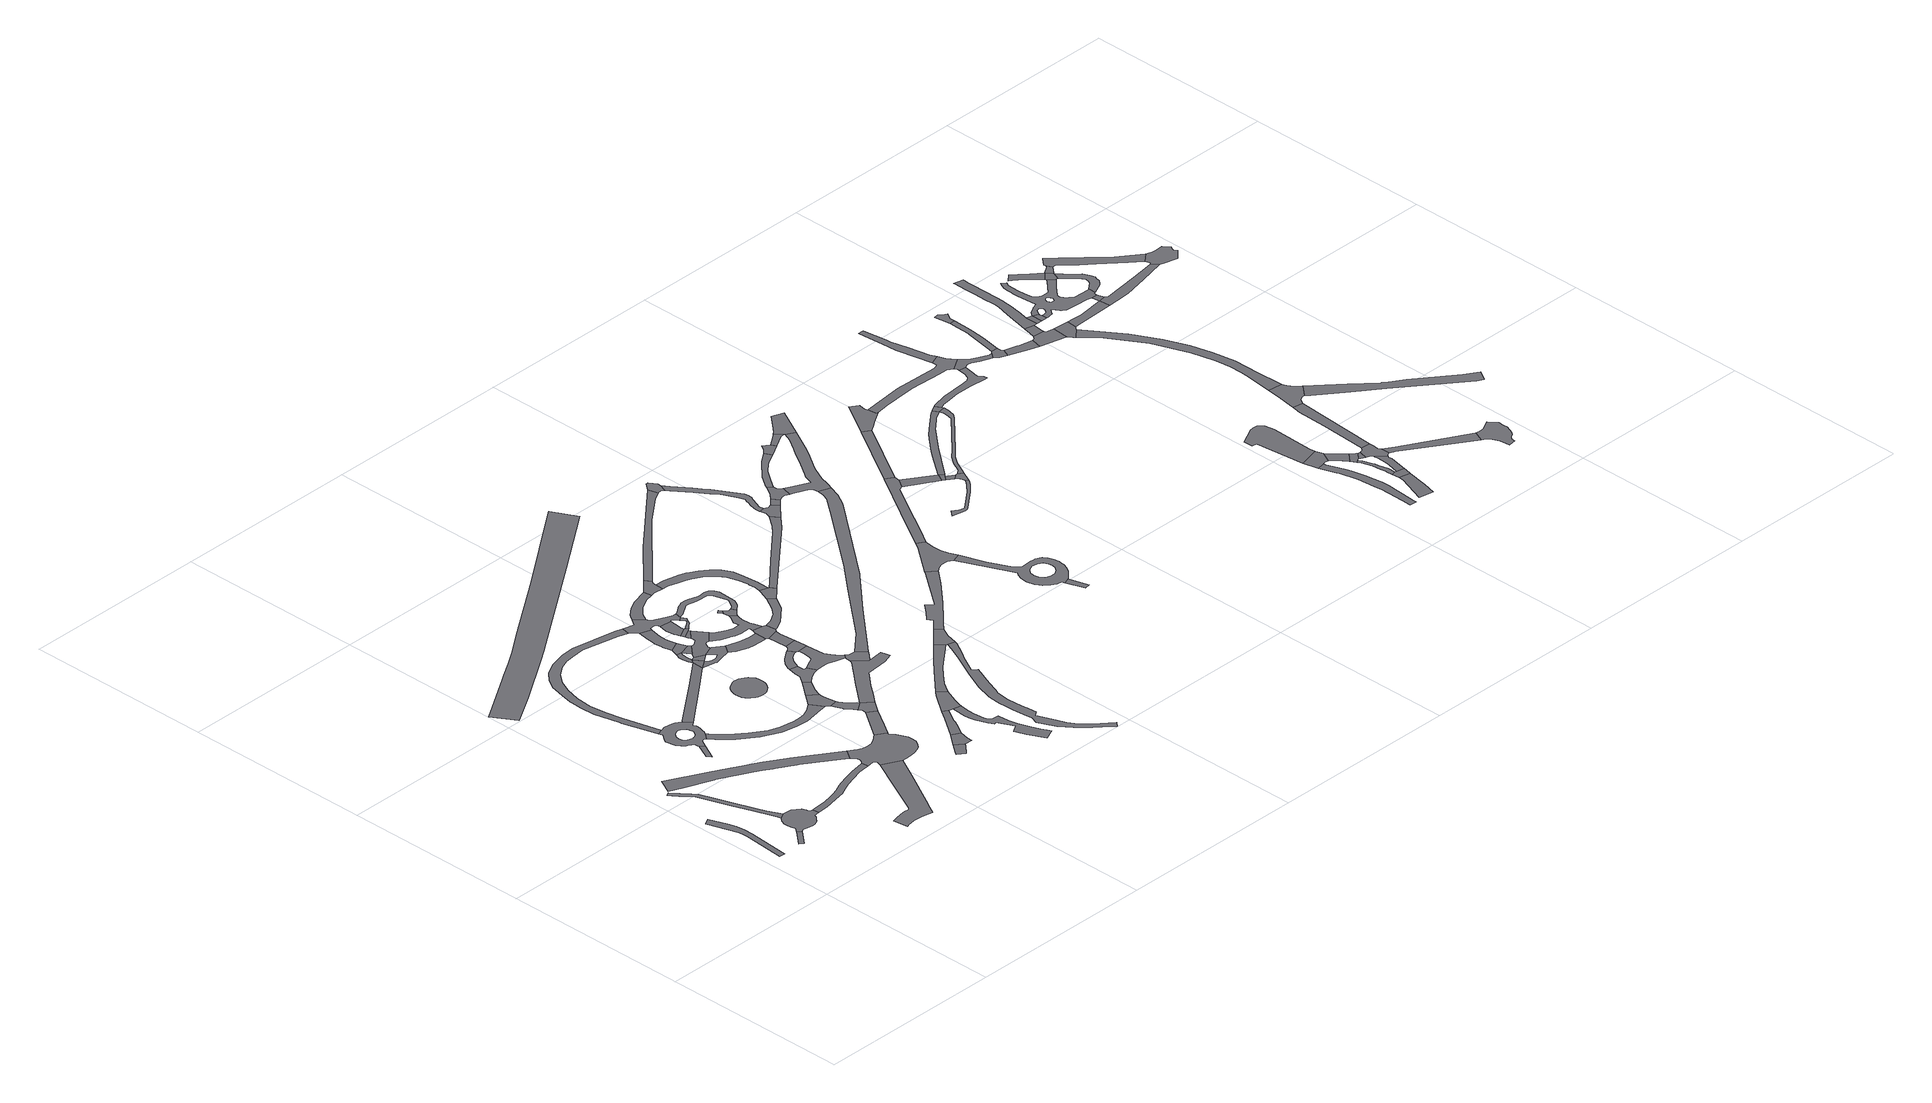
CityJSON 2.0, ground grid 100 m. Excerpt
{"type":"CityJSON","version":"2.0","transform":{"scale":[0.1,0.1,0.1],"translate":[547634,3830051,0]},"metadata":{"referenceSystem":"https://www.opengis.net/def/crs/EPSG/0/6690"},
"CityObjects":{
"road1":{"type":"Road","attributes":{"RoadStructureAttribute.sectionType":"1"},"geometry":[{"type":"MultiSurface","lod":"1","boundaries":[[[0,1,2,3,4,5,6,7,8,9,10,11,12]]]}]},
"road2":{"type":"Road","attributes":{"RoadStructureAttribute.sectionType":"1"},"geometry":[{"type":"MultiSurface","lod":"1","boundaries":[[[13,14,15,16]]]}]},
"road3":{"type":"Road","attributes":{"RoadStructureAttribute.sectionType":"1"},"geometry":[{"type":"MultiSurface","lod":"1","boundaries":[[[17,18,19,20,21,22,23,24,25,26,27,28,29,30,31,32]]]}]},
"road4":{"type":"Road","geometry":[{"type":"MultiSurface","lod":"1","boundaries":[[[33,34,35,36,37,38,39,32,31,40,41,42,43,44,13,16,45,46,47,48,49,50,51,52,53,54]]]}]},
"road5":{"type":"Road","attributes":{"RoadStructureAttribute.sectionType":"1"},"geometry":[{"type":"MultiSurface","lod":"1","boundaries":[[[55,56,57,58,59,60,61,62,63,64,65,66,67,68,69,70,71,72,73,74,75,76]]]}]},
"road6":{"type":"Road","geometry":[{"type":"MultiSurface","lod":"1","boundaries":[[[77,78,79,80]]]}]},
"road7":{"type":"Road","attributes":{"RoadStructureAttribute.sectionType":"1"},"geometry":[{"type":"MultiSurface","lod":"1","boundaries":[[[81,82,83,84,85,86,87,88,89,90,91,92,54,53,93,94,95,96,97,98,99,100,101]]]}]},
"road8":{"type":"Road","attributes":{"RoadStructureAttribute.sectionType":"1"},"geometry":[{"type":"MultiSurface","lod":"1","boundaries":[[[102,103,104,105,106,107,108,109,110,111,112,113,114,115,116,117,118,77,80,119,120,121,122,123,124,125,126,127,128,129,130],[131,132,133,134,135,136,137,138,139,140,141,142,143,144,145,146,147,148,149,150,151,152,153,154,155,156,157,158,159,160,161,162,163,164,165,166,167]]]}]},
"road9":{"type":"Road","attributes":{"RoadStructureAttribute.sectionType":"1"},"geometry":[{"type":"MultiSurface","lod":"1","boundaries":[[[168,169,170,171,172,173,174,175,176,177,178,179,180,181,182,183,184,185]]]}]},
"road10":{"type":"Road","attributes":{"RoadStructureAttribute.sectionType":"1"},"geometry":[{"type":"MultiSurface","lod":"1","boundaries":[[[186,187,188,189,190,191,192,193,194,195,196,197,122,121,198,199,200,201,202,203,204,205,206,207,208,209,210]]]}]},
"road11":{"type":"Road","attributes":{"RoadStructureAttribute.sectionType":"1"},"geometry":[{"type":"MultiSurface","lod":"1","boundaries":[[[211,212,213,214,215,216,217,218,219,220,221,222,223,224,225,226,227,107,106,228,229,230,231,232,233,234,235,236,237,238,239,240,241,242,243]]]}]},
"road12":{"type":"Road","geometry":[{"type":"MultiSurface","lod":"1","boundaries":[[[244,245,246,247,248,249,76,75,250,251,252,253,81,101,254,255,256,168,185,257,258,259,260,261,262,263,264,265,266,267,268,269,270]]]}]},
"road13":{"type":"Road","attributes":{"RoadStructureAttribute.sectionType":"1"},"geometry":[{"type":"MultiSurface","lod":"1","boundaries":[[[271,272,273,130,129,274,275]]]}]},
"road14":{"type":"Road","geometry":[{"type":"MultiSurface","lod":"1","boundaries":[[[276,277,278,279,280,281]]]}]},
"road15":{"type":"Road","geometry":[{"type":"MultiSurface","lod":"1","boundaries":[[[282,283,284,285,286,287,288,289,290,291,292,293,294,295,296,297,298,299,300,301,302,303,304,305,306,307,308,309,310,311,312,313,314,315,316,317,318]]]}]},
"road16":{"type":"Road","attributes":{"RoadStructureAttribute.sectionType":"1"},"geometry":[{"type":"MultiSurface","lod":"1","boundaries":[[[319,270,269,320,321]]]}]},
"road17":{"type":"Road","geometry":[{"type":"MultiSurface","lod":"1","boundaries":[[[322,210,209,323,324,325,326,327,328,329]]]}]},
"road18":{"type":"Road","geometry":[{"type":"MultiSurface","lod":"1","boundaries":[[[330,331,276,281,332,333,334]]]}]},
"road19":{"type":"Road","attributes":{"RoadStructureAttribute.sectionType":"1"},"geometry":[{"type":"MultiSurface","lod":"1","boundaries":[[[335,336,337,325,324,338,339,340,341,342,343]]]}]},
"road20":{"type":"Road","attributes":{"RoadStructureAttribute.sectionType":"1"},"geometry":[{"type":"MultiSurface","lod":"1","boundaries":[[[344,345,346,347,348,349,350,351,352,353,354,355,356,357,358,359,360]]]}]},
"road21":{"type":"Road","geometry":[{"type":"MultiSurface","lod":"1","boundaries":[[[361,271,275,362]]]}]},
"road22":{"type":"Road","geometry":[{"type":"MultiSurface","lod":"1","boundaries":[[[363,364,365,366,367,368,369,370,371,271,361]]]}]},
"road23":{"type":"Road","geometry":[{"type":"MultiSurface","lod":"1","boundaries":[[[343,342,372,373,319,321,374,375]]]}]},
"road24":{"type":"Road","attributes":{"RoadStructureAttribute.sectionType":"1"},"geometry":[{"type":"MultiSurface","lod":"1","boundaries":[[[376,377,322,329,378,379,380]]]}]},
"road25":{"type":"Road","attributes":{"RoadStructureAttribute.sectionType":"1"},"geometry":[{"type":"MultiSurface","lod":"1","boundaries":[[[381,382,361,362,383,384]]]}]},
"road26":{"type":"Road","geometry":[{"type":"MultiSurface","lod":"1","boundaries":[[[385,386,387,367,366,388]]]}]},
"road27":{"type":"Road","geometry":[{"type":"MultiSurface","lod":"1","boundaries":[[[388,366,389,390,391]]]}]},
"road28":{"type":"Road","attributes":{"RoadStructureAttribute.sectionType":"1"},"geometry":[{"type":"MultiSurface","lod":"1","boundaries":[[[392,393,330,334,394,395,396,397]]]}]},
"road29":{"type":"Road","attributes":{"RoadStructureAttribute.sectionType":"1"},"geometry":[{"type":"MultiSurface","lod":"1","boundaries":[[[398,399,384,400,401,402,403,404,405,406,407,362,275,408,409,410,411,412,413]]]}]},
"road30":{"type":"Road","attributes":{"RoadStructureAttribute.sectionType":"1"},"geometry":[{"type":"MultiSurface","lod":"1","boundaries":[[[414,415,416,417,418,419,387,386,420,421,422,423,424]]]}]},
"road31":{"type":"Road","geometry":[{"type":"MultiSurface","lod":"1","boundaries":[[[425,426,427,428,376,380,429,430,431,432,433,434,435]]]}]},
"road32":{"type":"Road","geometry":[{"type":"MultiSurface","lod":"1","boundaries":[[[436,437,438,439,440,441,391,390,442,443,381,384,399,444,445,446,447,448]]]}]},
"road33":{"type":"Road","attributes":{"RoadStructureAttribute.sectionType":"1"},"geometry":[{"type":"MultiSurface","lod":"1","boundaries":[[[449,450,451,437,436]]]}]},
"road34":{"type":"Road","geometry":[{"type":"MultiSurface","lod":"1","boundaries":[[[452,453,450,449,454,455]]]}]},
"road35":{"type":"Road","attributes":{"RoadStructureAttribute.sectionType":"1"},"geometry":[{"type":"MultiSurface","lod":"1","boundaries":[[[456,457,458,459,460,461,462,463,464,465,466,467,468,469,470,471,472,473,474,475,476,477,478,479,480,481]]]}]},
"road36":{"type":"Road","geometry":[{"type":"MultiSurface","lod":"1","boundaries":[[[482,483,243,242,484,414,424,485,486,487,488,489,490,491,492,493,494,495,496,497,498,499,500,501]]]}]},
"road37":{"type":"Road","attributes":{"RoadStructureAttribute.sectionType":"1"},"geometry":[{"type":"MultiSurface","lod":"1","boundaries":[[[488,502,503,504,505,506,507,453,452,508,509,510,489]]]}]},
"road38":{"type":"Road","attributes":{"RoadStructureAttribute.sectionType":"1"},"geometry":[{"type":"MultiSurface","lod":"1","boundaries":[[[511,512,513,514,515,516,517,518,425,435,519,520,521,522,523,524]]]}]},
"road39":{"type":"Road","geometry":[{"type":"MultiSurface","lod":"1","boundaries":[[[525,526,527,392,397,456,481,528,529,530,531]]]}]},
"road40":{"type":"Road","attributes":{"RoadStructureAttribute.sectionType":"1"},"geometry":[{"type":"MultiSurface","lod":"1","boundaries":[[[532,533,534,413,412,535,536,537,538,539,540,541,542]]]}]},
"road41":{"type":"Road","attributes":{"RoadStructureAttribute.sectionType":"1"},"geometry":[{"type":"MultiSurface","lod":"1","boundaries":[[[543,544,545,546,547,343,375,548,549,550,551,552,553,554,555,556,557,558]]]}]},
"road42":{"type":"Road","geometry":[{"type":"MultiSurface","lod":"1","boundaries":[[[559,560,561,562,494,493,563,564,565,566,455,454]]]}]},
"road43":{"type":"Road","geometry":[{"type":"MultiSurface","lod":"1","boundaries":[[[567,568,569,570,571,572,573,574,575,576,577,578,432,431,579,580,581,582,583]]]}]},
"road44":{"type":"Road","attributes":{"RoadStructureAttribute.sectionType":"1"},"geometry":[{"type":"MultiSurface","lod":"1","boundaries":[[[584,585,586,587,588,482,501,589,590,591,592,593]]]}]},
"road45":{"type":"Road","geometry":[{"type":"MultiSurface","lod":"1","boundaries":[[[594,595,596,597,598,599,600,601,602,448,447,603,604,605,606,607,608,609,610,611,612,613,614,615,616,617,618,619]]]}]},
"road46":{"type":"Road","geometry":[{"type":"MultiSurface","lod":"1","boundaries":[[[620,621,622,623,624,511,524,571,570]]]}]},
"road47":{"type":"Road","attributes":{"RoadStructureAttribute.sectionType":"1"},"geometry":[{"type":"MultiSurface","lod":"1","boundaries":[[[625,626,627,622,621]]]}]},
"road48":{"type":"Road","geometry":[{"type":"MultiSurface","lod":"1","boundaries":[[[613,542,541,627,626,628,629,614]]]}]},
"road49":{"type":"Road","geometry":[{"type":"MultiSurface","lod":"1","boundaries":[[[630,583,582,543,558,631,632,633]]]}]},
"road50":{"type":"Road","attributes":{"RoadStructureAttribute.sectionType":"1"},"geometry":[{"type":"MultiSurface","lod":"1","boundaries":[[[634,635,636,637,638,639,640,641,642,643,644,645,646,647,648,649,650,651,495,494,652,653,654,655,656,657,658,659,660,661,662,663,664,665,666,667,668]]]}]},
"road51":{"type":"Road","geometry":[{"type":"MultiSurface","lod":"1","boundaries":[[[669,670,671,672,673]]]}]},
"road52":{"type":"Road","attributes":{"RoadStructureAttribute.sectionType":"1"},"geometry":[{"type":"MultiSurface","lod":"1","boundaries":[[[674,675,676,677,678,679,680,681,682,683,684,685,686,687,688,689,690,691,692,693,694,695,696,697,698,699,700,701,702,703,704,705,706,707,708,709,710,711,712,713]]]}]},
"road53":{"type":"Road","geometry":[{"type":"MultiSurface","lod":"1","boundaries":[[[714,715,673,672,594,619,716,668,667]]]}]},
"road54":{"type":"Road","geometry":[{"type":"MultiSurface","lod":"1","boundaries":[[[717,584,593,718,719,720,721,722]]]}]},
"road55":{"type":"Road","attributes":{"RoadStructureAttribute.sectionType":"1"},"geometry":[{"type":"MultiSurface","lod":"1","boundaries":[[[723,724,725,726,525,531,727,728,729,730,731,732]]]}]},
"road56":{"type":"Road","attributes":{"RoadStructureAttribute.sectionType":"1"},"geometry":[{"type":"MultiSurface","lod":"1","boundaries":[[[733,734,735,736,737,629,628,738,739,740,741,742]]]}]},
"road57":{"type":"Road","attributes":{"RoadStructureAttribute.sectionType":"1"},"geometry":[{"type":"MultiSurface","lod":"1","boundaries":[[[743,744,745,746,747,748,749,750,751,752,753,754,720,719,755,756,757,758,759,760,761,762,763,764,765,766,767,768]]]}]},
"road58":{"type":"Road","geometry":[{"type":"MultiSurface","lod":"1","boundaries":[[[767,769,770,733,742,771,772,773,768]]]}]},
"road59":{"type":"Road","geometry":[{"type":"MultiSurface","lod":"1","boundaries":[[[774,723,732,674,713,775,776]]]}]},
"road60":{"type":"Road","attributes":{"RoadStructureAttribute.sectionType":"1"},"geometry":[{"type":"MultiSurface","lod":"1","boundaries":[[[777,778,717,722,779,780,781]]]}]},
"road61":{"type":"Road","attributes":{"RoadStructureAttribute.sectionType":"1"},"geometry":[{"type":"MultiSurface","lod":"1","boundaries":[[[782,783,784,785,786,787,788,774,776,789,790,791,792,793,794]]]}]},
"road62":{"type":"Road","attributes":{"RoadStructureAttribute.sectionType":"1"},"geometry":[{"type":"MultiSurface","lod":"1","boundaries":[[[795,796,797,798,799,773,772,800,801,802,803]]]}]},
"road63":{"type":"Road","attributes":{"RoadStructureAttribute.sectionType":"1"},"geometry":[{"type":"MultiSurface","lod":"1","boundaries":[[[804,805,806,807,808,809,810,811,812,633,632,813,814,815,816,817,818,819]]]}]},
"road64":{"type":"Road","geometry":[{"type":"MultiSurface","lod":"1","boundaries":[[[820,821,777,781,822,823,824,825]]]}]},
"road65":{"type":"Road","geometry":[{"type":"MultiSurface","lod":"1","boundaries":[[[826,827,782,794,828,829,830,831,832,833,834,835,836]]]}]},
"road66":{"type":"Road","attributes":{"RoadStructureAttribute.sectionType":"1"},"geometry":[{"type":"MultiSurface","lod":"1","boundaries":[[[837,838,839,840,841,842,843,844,845,846,824,823,847,848,849,850,851,852,853,854,855,856,857,858]]]}]},
"road67":{"type":"Road","geometry":[{"type":"MultiSurface","lod":"1","boundaries":[[[859,858,857,860,861,795,803,862,863]]]}]},
"road68":{"type":"Road","attributes":{"RoadStructureAttribute.sectionType":"1"},"geometry":[{"type":"MultiSurface","lod":"1","boundaries":[[[864,863,862,865]]]}]},
"road69":{"type":"Road","geometry":[{"type":"MultiSurface","lod":"1","boundaries":[[[866,867,868,869]]]}]},
"road70":{"type":"Road","attributes":{"RoadStructureAttribute.sectionType":"1"},"geometry":[{"type":"MultiSurface","lod":"1","boundaries":[[[870,871,832,831,872,873,874,875,876,877,878,879,880,881,882,869,868,883,884,885,886,887,888,889,890,891,892,893,894,895,896,897,898],[899,900,901,902,903,904,905,906,907,908,909,910,911,912,913,914,915,916,917]]]}]},
"road71":{"type":"Road","geometry":[{"type":"MultiSurface","lod":"1","boundaries":[[[918,919,864,865,920,921,922,923,924,925]]]}]},
"road72":{"type":"Road","attributes":{"RoadStructureAttribute.sectionType":"1"},"geometry":[{"type":"MultiSurface","lod":"1","boundaries":[[[926,927,826,836,928,929,930,931,932,933]]]}]},
"road73":{"type":"Road","attributes":{"RoadStructureAttribute.sectionType":"1"},"geometry":[{"type":"MultiSurface","lod":"1","boundaries":[[[934,935,936,937,938,939,918,925,940,941,942,943,944]]]}]},
"road74":{"type":"Road","attributes":{"RoadStructureAttribute.sectionType":"1"},"geometry":[{"type":"MultiSurface","lod":"1","boundaries":[[[945,946,947,948,949,950,951,952,953,923,922,954,955,956,804,819,957,958,959,960,961,962,963,964]]]}]},
"road75":{"type":"Road","geometry":[{"type":"MultiSurface","lod":"1","boundaries":[[[965,966,934,944,967,968,969]]]}]},
"road76":{"type":"Road","attributes":{"RoadStructureAttribute.sectionType":"1"},"geometry":[{"type":"MultiSurface","lod":"1","boundaries":[[[970,971,972,973,974,975,976,977,978,979,980,981,982,983,984,985]]]}]},
"road77":{"type":"Road","geometry":[{"type":"MultiSurface","lod":"1","boundaries":[[[932,931,986,987]]]}]},
"road78":{"type":"Road","attributes":{"RoadStructureAttribute.sectionType":"1"},"geometry":[{"type":"MultiSurface","lod":"1","boundaries":[[[988,989,969,968,990,991,945]]]}]},
"road79":{"type":"Road","geometry":[{"type":"MultiSurface","lod":"1","boundaries":[[[987,986,992,993,994]]]}]},
"road80":{"type":"Road","attributes":{"RoadStructureAttribute.sectionType":"1"},"geometry":[{"type":"MultiSurface","lod":"1","boundaries":[[[993,992,995,996]]]}]},
"road81":{"type":"Road","attributes":{"RoadStructureAttribute.sectionType":"1"},"geometry":[{"type":"MultiSurface","lod":"1","boundaries":[[[997,998,999,926,933,1000,1001]]]}]},
"road82":{"type":"Road","geometry":[{"type":"MultiSurface","lod":"1","boundaries":[[[1002,996,995,1003,1004,1005,970,985,1006,1007]]]}]},
"road83":{"type":"Road","geometry":[{"type":"MultiSurface","lod":"1","boundaries":[[[1008,1009,1010,988,945,964,1011]]]}]},
"road84":{"type":"Road","attributes":{"RoadStructureAttribute.sectionType":"1"},"geometry":[{"type":"MultiSurface","lod":"1","boundaries":[[[1012,1013,1014,1015,1016,1017,1018,987,994,1019,1020,1021,1022,1023,1024,1025]]]}]},
"road85":{"type":"Road","geometry":[{"type":"MultiSurface","lod":"1","boundaries":[[[1026,1027,997,1001,1028,1029,1030,1031,1032,1033,1034,1035]]]}]},
"road86":{"type":"Road","attributes":{"RoadStructureAttribute.sectionType":"1"},"geometry":[{"type":"MultiSurface","lod":"1","boundaries":[[[1036,1037,1038,1039,1040,1041,1042,1043,1044,1045,1025,1046,1047,1048,1049,1050,1051,1052,1053,1002,1007]]]}]},
"road87":{"type":"Road","geometry":[{"type":"MultiSurface","lod":"1","boundaries":[[[1054,1012,1025,1045,1055]]]}]},
"road88":{"type":"Road","attributes":{"RoadStructureAttribute.sectionType":"1"},"geometry":[{"type":"MultiSurface","lod":"1","boundaries":[[[1056,1057,1058,1059,1060,1061,1062,1063,1064,1065,1032,1031,1030,1066,1067,1068,1069,1070,1071,1072]]]}]},
"road89":{"type":"Road","attributes":{"RoadStructureAttribute.sectionType":"1"},"geometry":[{"type":"MultiSurface","lod":"1","boundaries":[[[1073,1074,1075,1076,1077,1078,1079,1080,1054,1055,1081,1082,1083,1084,1085,1086,1087,1088,1089,1090,1091]]]}]},
"road90":{"type":"Road","attributes":{"RoadStructureAttribute.sectionType":"1"},"geometry":[{"type":"MultiSurface","lod":"1","boundaries":[[[1092,1093,1094,1095,1096,1097,1098,1099,1100,1101,1102,1103,1104,1105,1106,1107,1108,1109,1110,1111,1112,1113]]]}]},
"road91":{"type":"Road","attributes":{"RoadStructureAttribute.sectionType":"1"},"geometry":[{"type":"MultiSurface","lod":"1","boundaries":[[[1114,1115,1116,1117,1118,1119,1120,1121,1122,1123,1059,1058]]]}]},
"road92":{"type":"Road","geometry":[{"type":"MultiSurface","lod":"1","boundaries":[[[1124,1125,1104,1103,1126,1127,1128,1129]]]}]},
"road93":{"type":"Road","attributes":{"RoadStructureAttribute.sectionType":"1"},"geometry":[{"type":"MultiSurface","lod":"1","boundaries":[[[1130,1131,1132,1133,1134,1135]]]}]},
"road94":{"type":"Road","geometry":[{"type":"MultiSurface","lod":"1","boundaries":[[[1136,1137,1138,1072,1071,1139,1073,1091,1140,1141,1142,1143,1144]]]}]},
"road95":{"type":"Road","attributes":{"RoadStructureAttribute.sectionType":"1"},"geometry":[{"type":"MultiSurface","lod":"1","boundaries":[[[1145,1146,1147,1148,1149,1150,1151,1152,1153,1125,1124]]]}]},
"road96":{"type":"Road","attributes":{"RoadStructureAttribute.sectionType":"1"},"geometry":[{"type":"MultiSurface","lod":"1","boundaries":[[[1154,1129,1128,1155,1156,1157]]]}]},
"road97":{"type":"Road","attributes":{"RoadStructureAttribute.sectionType":"1"},"geometry":[{"type":"MultiSurface","lod":"1","boundaries":[[[1158,1159,1160,1161,1162,1163,1164,1165,1166,1167,1168,1169,1170,1171,1172]]]}]},
"road98":{"type":"Road","geometry":[{"type":"MultiSurface","lod":"1","boundaries":[[[1172,1171,1130,1135,1173,1174,1175]]]}]},
"road99":{"type":"Road","geometry":[{"type":"MultiSurface","lod":"1","boundaries":[[[1176,1157,1156,1164,1163,1177,1178,1179]]]}]},
"road100":{"type":"Road","attributes":{"RoadStructureAttribute.sectionType":"1"},"geometry":[{"type":"MultiSurface","lod":"1","boundaries":[[[1179,1178,1180,1181]]]}]},
"road101":{"type":"Road","geometry":[{"type":"MultiSurface","lod":"1","boundaries":[[[1182,1144,1143,1183,1184,1185,1186,1187,1188]]]}]},
"road102":{"type":"Road","attributes":{"RoadStructureAttribute.sectionType":"1"},"geometry":[{"type":"MultiSurface","lod":"1","boundaries":[[[1189,1190,1191,1192,1193,1194,1175,1174,1195,1196,1197]]]}]},
"road103":{"type":"Road","geometry":[{"type":"MultiSurface","lod":"1","boundaries":[[[1198,1199,1181,1180,1200,1189,1197,1201,1202,1203,1204,1205,1206]]]}]},
"road104":{"type":"Road","attributes":{"RoadStructureAttribute.sectionType":"1"},"geometry":[{"type":"MultiSurface","lod":"1","boundaries":[[[1207,1208,1209,1210,1211,1182,1188,1212,1213,1214,1215,1216]]]}]},
"road105":{"type":"Road","attributes":{"RoadStructureAttribute.sectionType":"1"},"geometry":[{"type":"MultiSurface","lod":"1","boundaries":[[[1217,1218,1186,1185,1219,1220,1221]]]}]},
"road106":{"type":"Road","geometry":[{"type":"MultiSurface","lod":"1","boundaries":[[[1222,1223,1207,1216,1224,1225,1226]]]}]},
"road107":{"type":"Road","attributes":{"RoadStructureAttribute.sectionType":"1"},"geometry":[{"type":"MultiSurface","lod":"1","boundaries":[[[1227,1228,1229,1198,1206,1230]]]}]},
"road108":{"type":"Road","geometry":[{"type":"MultiSurface","lod":"1","boundaries":[[[1231,1232,1221,1220,1233,1234,1235,1236]]]}]},
"road109":{"type":"Road","attributes":{"RoadStructureAttribute.sectionType":"1"},"geometry":[{"type":"MultiSurface","lod":"1","boundaries":[[[1237,1238,1203,1202,1239,1240,1241,1242]]]}]},
"road110":{"type":"Road","attributes":{"RoadStructureAttribute.sectionType":"1"},"geometry":[{"type":"MultiSurface","lod":"1","boundaries":[[[1243,1244,1231,1236,1245,1246]]]}]},
"road111":{"type":"Road","geometry":[{"type":"MultiSurface","lod":"1","boundaries":[[[1247,1248,1227,1230,1249,1250,1251,1252,1253,1254,1255]]]}]},
"road112":{"type":"Road","geometry":[{"type":"MultiSurface","lod":"1","boundaries":[[[1234,1233,1256,1257,1258,1259,1260,1261]]]}]},
"road113":{"type":"Road","attributes":{"RoadStructureAttribute.sectionType":"1"},"geometry":[{"type":"MultiSurface","lod":"1","boundaries":[[[1262,1263,1264,1265,1266,1267,1268,1269,1270,1258,1257,1271,1272,1273,1274,1275,1276,1277,1278,1247,1255]]]}]},
"road114":{"type":"Road","geometry":[{"type":"MultiSurface","lod":"1","boundaries":[[[1279,1280,1281,1282,1283]]]}]},
"road115":{"type":"Road","attributes":{"RoadStructureAttribute.sectionType":"1"},"geometry":[{"type":"MultiSurface","lod":"1","boundaries":[[[1284,1285,1286,1287,1288,1289,1290,1291,1292,1293,1243,1246,1281,1280,1294,1295,1296,1297,1298,1299,1300,1301,1302,1303]]]}]},
"road116":{"type":"Road","geometry":[{"type":"MultiSurface","lod":"1","boundaries":[[[1283,1282,1304,1305,1306,1307]]]}]},
"road117":{"type":"Road","geometry":[{"type":"MultiSurface","lod":"1","boundaries":[[[1308,1309,1310,1242,1241,1311,1312,1313,1314,1315,1316,1317,1318,1319,1320,1321,1322,1323,1324]]]}]},
"road118":{"type":"Road","attributes":{"RoadStructureAttribute.sectionType":"1"},"geometry":[{"type":"MultiSurface","lod":"1","boundaries":[[[1325,1326,1327,1328,1261,1260,1329,1330,1331]]]}]},
"road119":{"type":"Road","attributes":{"RoadStructureAttribute.sectionType":"1"},"geometry":[{"type":"MultiSurface","lod":"1","boundaries":[[[1332,1333,1334,1335,1336,1337,1338,1339,1340,1341,1342,1343,1344,1345,1346,1347,1348,1349,1350,1351,1352,1353,1354,1355,1356,1357,1358,1359,1360,1361,1362,1363,1364,1365,1366,1283,1307,1367,1368,1369,1370,1371,1372,1373,1374,1375,1376,1377,1378,1379,1305,1304,1380,1381,1382,1383,1384,1385,1386,1387,1388,1389,1390,1391,1392,1393,1394,1395],[1396,1397,1398,1399,1400,1401,1402,1403,1404,1405,1406,1407,1408,1409]]]}]},
"road120":{"type":"Road","attributes":{"RoadStructureAttribute.sectionType":"1"},"geometry":[{"type":"MultiSurface","lod":"1","boundaries":[[[1410,1411,1412,1413,1414,1415,1416,1417,1252,1251,1418,1419,1420,1421,1422,1423,1424]]]}]},
"road121":{"type":"Road","geometry":[{"type":"MultiSurface","lod":"1","boundaries":[[[1391,1425,1325,1426,1427,1392]]]}]},
"road122":{"type":"Road","attributes":{"RoadStructureAttribute.sectionType":"1"},"geometry":[{"type":"MultiSurface","lod":"1","boundaries":[[[1428,1429,1430,1431,1432,1433,1434,1435,1436,1437]]]}]},
"road123":{"type":"Road","geometry":[{"type":"MultiSurface","lod":"1","boundaries":[[[1437,1436,1344,1343,1438,1439]]]}]},
"road124":{"type":"Road","attributes":{"RoadStructureAttribute.sectionType":"1"},"geometry":[{"type":"MultiSurface","lod":"1","boundaries":[[[1440,1441,1442,1443,1444,1445,1446,1447,1448,1439,1438,1449,1450,1451,1452,1453,1454,1395,1394]]]}]},
"road125":{"type":"Road","geometry":[{"type":"MultiSurface","lod":"1","boundaries":[[[1455,1456,1437,1439,1457]]]}]},
"road126":{"type":"Road","attributes":{"RoadStructureAttribute.sectionType":"1"},"geometry":[{"type":"MultiSurface","lod":"1","boundaries":[[[1458,1459,1460,1426,1325,1331,1461,1462,1463,1464]]]}]},
"road127":{"type":"Road","attributes":{"RoadStructureAttribute.sectionType":"1"},"geometry":[{"type":"MultiSurface","lod":"1","boundaries":[[[1465,1466,1467,1468,1469,1470,1471,1455,1457,1472,1473,1474,1475,1476,1477,1478,1479]]]}]},
"road128":{"type":"Road","geometry":[{"type":"MultiSurface","lod":"1","boundaries":[[[1480,1481,1479,1478,1482,1483,1458,1464,1484,1485,1486,1487,1488,1489,1490]]]}]}
},
"vertices":[
[132,591,0],[132,645,0],[127,685,0],[117,721,0],[114,730,0],[79,820,0],[45,800,0],[63,744,0],[96,645,0],[100,623,0],[101,592,0],[83,370,0],[114,368,0],
[284,456,0],[219,381,0],[238,365,0],[304,438,0],
[315,676,0],[297,724,0],[252,849,0],[225,925,0],[201,992,0],[181,1019,0],[113,1101,0],[96,1091,0],[108,1071,0],[128,1046,0],[176,987,0],[237,819,0],[273,718,0],[308,622,0],[320,588,0],[350,604,0],
[453,530,0],[448,544,0],[446,550,0],[436,569,0],[420,584,0],[398,599,0],[375,601,0],[303,566,0],[293,541,0],[294,518,0],[294,503,0],[301,476,0],[319,446,0],[334,446,0],[369,439,0],[387,439,0],[409,449,0],[427,469,0],[436,477,0],[441,490,0],[469,492,0],[466,527,0],
[710,900,0],[696,908,0],[628,948,0],[598,965,0],[564,986,0],[510,1013,0],[461,1038,0],[370,1084,0],[163,1189,0],[123,1109,0],[193,1082,0],[339,1023,0],[344,1021,0],[509,938,0],[545,920,0],[590,894,0],[599,889,0],[688,837,0],[696,832,0],[859,726,0],[894,701,0],[929,753,0],
[492,1265,0],[452,1185,0],[470,1163,0],[515,1250,0],
[900,632,0],[871,627,0],[822,618,0],[765,603,0],[715,587,0],[696,579,0],[658,562,0],[621,550,0],[618,549,0],[603,545,0],[556,536,0],[476,528,0],[531,498,0],[603,513,0],[637,520,0],[656,524,0],[696,541,0],[731,555,0],[833,588,0],[842,590,0],[904,597,0],
[557,1478,0],[550,1481,0],[529,1488,0],[497,1490,0],[469,1480,0],[440,1472,0],[445,1452,0],[437,1437,0],[423,1422,0],[413,1402,0],[423,1347,0],[438,1327,0],[454,1312,0],[471,1305,0],[478,1299,0],[489,1290,0],[491,1275,0],[534,1286,0],[551,1291,0],[559,1286,0],[585,1318,0],[595,1337,0],[595,1338,0],[605,1371,0],[605,1385,0],[605,1391,0],[597,1408,0],[615,1422,0],[585,1461,0],[511,1336,0],[503,1338,0],[499,1340,0],[493,1343,0],[488,1348,0],[483,1353,0],[478,1360,0],[476,1368,0],[475,1375,0],[475,1385,0],[478,1393,0],[478,1398,0],[483,1403,0],[488,1410,0],[493,1415,0],[500,1418,0],[508,1423,0],[513,1423,0],[523,1423,0],[531,1420,0],[535,1418,0],[545,1411,0],[553,1403,0],[558,1396,0],[560,1389,0],[560,1382,0],[560,1379,0],[561,1371,0],[556,1358,0],[553,1353,0],[548,1346,0],[541,1341,0],[538,1340,0],[533,1338,0],[523,1336,0],[518,1333,0],[517,1334,0],
[948,563,0],[868,401,0],[779,222,0],[774,217,0],[767,215,0],[745,215,0],[715,212,0],[687,206,0],[654,197,0],[664,120,0],[677,124,0],[720,132,0],[772,130,0],[828,119,0],[847,156,0],[864,179,0],[983,398,0],[1047,516,0],
[1057,1125,0],[1047,1118,0],[1010,1103,0],[968,1095,0],[934,1098,0],[923,1099,0],[865,1109,0],[805,1128,0],[775,1149,0],[729,1180,0],[656,1239,0],[595,1308,0],[564,1281,0],[585,1253,0],[596,1241,0],[649,1186,0],[740,1117,0],[748,1114,0],[835,1076,0],[848,1071,0],[918,1057,0],[986,1055,0],[1093,1073,0],[1128,1079,0],[1085,1146,0],
[917,2201,0],[684,2244,0],[614,2241,0],[586,2233,0],[520,2215,0],[458,2180,0],[418,2139,0],[388,2087,0],[367,2009,0],[355,1946,0],[354,1934,0],[351,1876,0],[351,1871,0],[354,1796,0],[385,1664,0],[388,1654,0],[424,1532,0],[419,1688,0],[402,1762,0],[391,1854,0],[392,1871,0],[396,1925,0],[397,1942,0],[417,2022,0],[446,2085,0],[483,2133,0],[535,2168,0],[586,2188,0],[634,2196,0],[704,2202,0],[897,2161,0],[950,2147,0],[958,2190,0],
[1074,726,0],[1046,713,0],[1019,710,0],[994,715,0],[964,730,0],[957,734,0],[912,678,0],[917,664,0],[915,652,0],[910,642,0],[940,602,0],[950,595,0],[955,585,0],[1069,513,0],[1108,515,0],[1129,520,0],[1157,529,0],[1177,541,0],[1194,562,0],[1204,583,0],[1205,606,0],[1203,630,0],[1197,654,0],[1179,685,0],[1159,711,0],[1165,721,0],[1111,754,0],
[974,1762,0],[822,1644,0],[593,1468,0],[847,1605,0],[974,1705,0],
[1299,437,0],[1263,390,0],[1251,373,0],[1287,343,0],[1330,388,0],[1344,403,0],
[954,1509,0],[944,1502,0],[936,1494,0],[929,1484,0],[926,1479,0],[922,1467,0],[917,1454,0],[914,1439,0],[917,1424,0],[920,1407,0],[927,1392,0],[935,1382,0],[945,1372,0],[963,1359,0],[975,1355,0],[988,1352,0],[1005,1350,0],[1018,1353,0],[1030,1355,0],[1045,1365,0],[1060,1375,0],[1067,1386,0],[1075,1396,0],[1080,1406,0],[1082,1416,0],[1084,1433,0],[1082,1456,0],[1079,1471,0],[1071,1483,0],[1059,1498,0],[1046,1508,0],[1034,1515,0],[1021,1520,0],[1008,1522,0],[996,1525,0],[983,1522,0],[969,1517,0],
[1219,910,0],[1201,779,0],[1266,879,0],
[1133,1207,0],[1143,1071,0],[1150,1064,0],[1191,1072,0],[1185,1102,0],[1180,1139,0],[1181,1152,0],[1182,1169,0],
[1351,501,0],[1315,460,0],[1384,402,0],[1385,432,0],[1395,477,0],
[1216,1027,0],[1204,1046,0],[1193,1062,0],[1158,1044,0],[1169,1009,0],[1171,1005,0],[1199,967,0],[1210,952,0],[1256,985,0],
[1432,3107,0],[1379,3070,0],[954,2762,0],[583,2503,0],[462,2418,0],[388,2367,0],[304,2316,0],[274,2297,0],[75,2171,0],[7,2128,0],[82,2009,0],[248,2108,0],[509,2278,0],[585,2328,0],[588,2331,0],[1144,2723,0],[1497,2975,0],
[991,1785,0],[1021,1737,0],
[988,1822,0],[988,1827,0],[990,1847,0],[998,1862,0],[970,1862,0],[960,1837,0],[960,1826,0],[961,1814,0],[966,1782,0],
[1222,935,0],[1222,922,0],[1287,910,0],[1311,941,0],
[1198,1291,0],[1181,1269,0],[1197,1212,0],[1218,1244,0],[1231,1265,0],
[1011,1792,0],[1001,1789,0],[1047,1757,0],[1061,1768,0],
[1043,1919,0],[1039,1928,0],[985,1905,0],[1060,1878,0],
[1011,1840,0],[1026,1817,0],[1070,1868,0],
[1464,665,0],[1430,615,0],[1433,542,0],[1442,562,0],[1449,580,0],[1492,650,0],
[1125,1791,0],[1121,1793,0],[1092,1741,0],[1104,1731,0],[1084,1718,0],[1078,1716,0],[1067,1713,0],[1055,1714,0],[1049,1715,0],[1031,1723,0],[995,1700,0],[1049,1689,0],[1054,1688,0],[1095,1697,0],[1144,1709,0],[1178,1754,0],
[985,2110,0],[973,2052,0],[970,2018,0],[969,1999,0],[972,1962,0],[974,1953,0],[1032,1969,0],[1029,1990,0],[1031,2032,0],[1035,2050,0],[1043,2090,0],
[1237,1407,0],[1230,1365,0],[1230,1335,0],[1220,1320,0],[1258,1287,0],[1291,1305,0],[1323,1316,0],[1300,1360,0],[1285,1360,0],[1282,1368,0],[1282,1398,0],
[1157,1954,0],[1116,1910,0],[1117,1901,0],[1115,1884,0],[1089,1866,0],[1074,1865,0],[1024,1815,0],[1016,1801,0],[1117,1809,0],[1129,1832,0],[1140,1839,0],[1153,1836,0],[1206,1887,0],
[1151,1963,0],[1106,1939,0],[1110,1925,0],
[1149,1987,0],[1098,1960,0],[1164,1973,0],[1157,1987,0],
[1513,642,0],[1508,563,0],[1509,537,0],[1517,507,0],[1541,447,0],[1553,419,0],[1567,425,0],[1607,338,0],[1570,313,0],[1574,303,0],[1593,256,0],[1634,165,0],[1690,191,0],[1680,213,0],[1667,239,0],[1648,291,0],[1630,349,0],[1620,396,0],[1612,453,0],[1577,456,0],[1565,467,0],[1563,471,0],[1557,490,0],[1550,549,0],[1552,597,0],[1559,634,0],
[1040,2210,0],[1017,2175,0],[970,2129,0],[1047,2104,0],[1075,2105,0],[1085,2098,0],[1090,2082,0],[1153,2074,0],[1160,2082,0],[1168,2079,0],[1176,2068,0],[1189,2051,0],[1207,2067,0],[1214,2100,0],[1197,2099,0],[1180,2106,0],[1162,2115,0],[1101,2145,0],[1090,2154,0],[1085,2168,0],
[1090,2078,0],[1082,2038,0],[1082,2015,0],[1087,1995,0],[1088,1990,0],[1089,1984,0],[1146,2006,0],[1147,2020,0],[1150,2047,0],
[1343,1523,0],[1328,1516,0],[1311,1502,0],[1286,1483,0],[1283,1480,0],[1257,1452,0],[1244,1430,0],[1241,1419,0],[1291,1421,0],[1299,1440,0],[1308,1451,0],[1321,1466,0],[1349,1483,0],[1364,1486,0],
[1563,798,0],[1541,775,0],[1533,765,0],[1561,648,0],[1573,688,0],[1574,690,0],[1602,759,0],
[1304,1725,0],[1246,1734,0],[1241,1735,0],[1179,1687,0],[1212,1674,0],[1239,1667,0],[1265,1662,0],[1266,1662,0],[1312,1660,0],[1347,1661,0],[1349,1728,0],
[1481,1257,0],[1474,1242,0],[1390,1143,0],[1353,1100,0],[1333,1075,0],[1351,990,0],[1387,1037,0],[1393,1044,0],[1454,1112,0],[1467,1127,0],[1587,1138,0],[1639,1156,0],[1631,1187,0],[1626,1204,0],[1611,1202,0],[1544,1195,0],
[1181,1987,0],[1204,2006,0],[1210,2018,0],[1222,2040,0],[1203,2032,0],[1202,2021,0],[1202,2018,0],[1177,2001,0],
[1485,1320,0],[1455,1359,0],[1440,1389,0],[1433,1485,0],[1374,1481,0],[1379,1471,0],[1379,1460,0],[1379,1436,0],[1374,1411,0],[1370,1396,0],[1367,1395,0],[1328,1375,0],[1358,1318,0],[1393,1316,0],[1436,1302,0],[1481,1290,0],[1498,1309,0],
[1243,2330,0],[1158,2306,0],[1108,2281,0],[1061,2243,0],[1056,2235,0],[1107,2208,0],[1130,2229,0],[1151,2249,0],[1208,2277,0],[1250,2287,0],
[1370,1914,0],[1366,1900,0],[1343,1859,0],[1348,1829,0],[1310,1829,0],[1275,1838,0],[1264,1843,0],[1241,1855,0],[1218,1870,0],[1198,1806,0],[1207,1802,0],[1230,1794,0],[1241,1790,0],[1246,1789,0],[1270,1781,0],[1301,1773,0],[1303,1773,0],[1357,1776,0],[1358,1770,0],[1358,1753,0],[1410,1745,0],[1398,1787,0],[1392,1809,0],[1388,1853,0],[1394,1880,0],[1400,1890,0],
[1432,1503,0],[1428,1555,0],[1366,1551,0],[1361,1538,0],[1356,1531,0],
[1422,1644,0],[1424,1669,0],[1360,1651,0],
[1434,1682,0],[1428,1736,0],
[1511,1297,0],[1576,1230,0],[1593,1250,0],[1546,1293,0],
[1459,1948,0],[1460,1949,0],[1471,1965,0],[1478,1985,0],[1479,2031,0],[1482,2083,0],[1474,2106,0],[1455,2123,0],[1434,2131,0],[1401,2126,0],[1390,2126,0],[1340,2141,0],[1321,2146,0],[1298,2146,0],[1277,2137,0],[1271,2135,0],[1230,2106,0],[1217,2100,0],[1220,2071,0],[1235,2076,0],[1283,2106,0],[1298,2115,0],[1317,2115,0],[1334,2111,0],[1354,2105,0],[1372,2103,0],[1420,2103,0],[1431,2095,0],[1443,2080,0],[1460,2009,0],[1460,1998,0],[1435,1959,0],[1430,1956,0],[1417,1947,0],[1431,1923,0],
[1369,1982,0],[1357,1972,0],[1353,1969,0],[1367,1947,0],[1379,1967,0],
[1886,1029,0],[1872,996,0],[1842,928,0],[1842,926,0],[1777,796,0],[1727,683,0],[1701,595,0],[1699,581,0],[1694,522,0],[1695,486,0],[1696,439,0],[1702,378,0],[1709,332,0],[1694,290,0],[1735,198,0],[1781,137,0],[1839,78,0],[1841,76,0],[1907,18,0],[1925,1,0],[1946,25,0],[1863,96,0],[1818,145,0],[1790,193,0],[1771,241,0],[1735,335,0],[1757,350,0],[1752,404,0],[1749,433,0],[1743,517,0],[1752,588,0],[1761,611,0],[1784,673,0],[1830,786,0],[1805,805,0],[1859,903,0],[1867,916,0],[1901,973,0],[1918,1002,0],[1923,1019,0],
[1404,1944,0],[1388,1954,0],[1406,1900,0],
[1314,2398,0],[1273,2292,0],[1323,2288,0],[1325,2333,0],[1328,2350,0],[1335,2365,0],
[1838,1072,0],[1810,1045,0],[1739,977,0],[1687,927,0],[1641,818,0],[1688,870,0],[1732,915,0],[1782,956,0],[1851,1013,0],[1876,1034,0],
[1590,1886,0],[1553,1820,0],[1544,1809,0],[1518,1777,0],[1471,1749,0],[1449,1687,0],[1496,1712,0],[1578,1783,0],[1598,1817,0],[1622,1858,0],
[1661,1997,0],[1661,2009,0],[1655,2089,0],[1647,2151,0],[1622,2203,0],[1586,2240,0],[1546,2272,0],[1511,2292,0],[1493,2302,0],[1451,2315,0],[1445,2316,0],[1378,2331,0],[1358,2286,0],[1410,2271,0],[1418,2269,0],[1446,2259,0],[1474,2249,0],[1534,2217,0],[1569,2178,0],[1595,2141,0],[1613,2088,0],[1621,2033,0],[1621,2025,0],[1624,1991,0],[1617,1959,0],[1662,1945,0],
[1614,1946,0],[1602,1916,0],[1670,1900,0],[1686,1914,0],[1668,1944,0],
[1930,1160,0],[1940,1082,0],[1962,1127,0],
[1870,2903,0],[1513,2590,0],[1706,2719,0],[1838,2825,0],[1886,2852,0],
[2250,1520,0],[2239,1505,0],[2085,1303,0],[2050,1330,0],[2009,1284,0],[1971,1242,0],[1986,1215,0],[2004,1170,0],[2031,1197,0],[2118,1283,0],[2229,1400,0],[2283,1464,0],[2298,1483,0],
[2095,2351,0],[2046,2286,0],[2010,2249,0],[1832,2091,0],[1699,1971,0],[1728,1951,0],[1838,2047,0],[2068,2248,0],[2125,2307,0],
[2398,2333,0],[2393,2296,0],[2378,2261,0],[2317,2178,0],[2038,1830,0],[1973,1754,0],[1909,1680,0],[1766,1512,0],[1662,1394,0],[1828,1511,0],[1926,1613,0],[2020,1711,0],[2029,1720,0],[2399,2179,0],[2438,2249,0],[2461,2309,0],
[1914,2942,0],[1902,2941,0],[1907,2854,0],[1921,2844,0],[1938,2887,0],[1938,2905,0],
[2392,1714,0],[2369,1676,0],[2321,1498,0],[2348,1508,0],[2381,1506,0],[2408,1489,0],[2455,1506,0],[2438,1552,0],[2427,1594,0],[2427,1636,0],[2434,1689,0],
[2120,2439,0],[2143,2497,0],[2151,2515,0],[2152,2517,0],[2155,2540,0],[2151,2562,0],[2070,2699,0],[2061,2713,0],[2023,2768,0],[1963,2852,0],[1936,2824,0],[2001,2736,0],[2045,2676,0],[2068,2646,0],[2112,2556,0],[2119,2527,0],[2113,2506,0],[2111,2499,0],[2099,2469,0],[2092,2435,0],[2095,2411,0],[2126,2416,0],
[2145,2403,0],[2096,2401,0],[2101,2377,0],[2194,2376,0],[2169,2412,0],
[2203,2446,0],[2228,2410,0],
[2659,899,0],[2687,902,0],[2658,1008,0],[2624,995,0],
[2556,1258,0],[2502,1377,0],[2520,1242,0],[2535,1209,0],[2526,1195,0],[2514,1165,0],[2510,1128,0],[2519,1085,0],[2530,1068,0],[2538,1054,0],[2566,1029,0],[2593,1016,0],[2618,1010,0],[2661,1011,0],[2682,1029,0],[2702,1050,0],[2718,1074,0],[2730,1105,0],[2732,1127,0],[2733,1136,0],[2730,1167,0],[2721,1195,0],[2704,1215,0],[2674,1229,0],[2665,1230,0],[2643,1232,0],[2618,1231,0],[2589,1229,0],[2556,1257,0],[2584,1106,0],[2576,1116,0],[2571,1139,0],[2577,1165,0],[2588,1179,0],[2594,1186,0],[2621,1197,0],[2623,1197,0],[2651,1194,0],[2673,1180,0],[2685,1159,0],[2689,1138,0],[2688,1132,0],[2684,1116,0],[2670,1096,0],[2648,1083,0],[2644,1083,0],[2620,1081,0],[2595,1092,0],
[2260,2526,0],[2228,2472,0],[2251,2420,0],[2268,2420,0],[2292,2410,0],[2307,2464,0],[2286,2482,0],[2284,2505,0],
[2680,2185,0],[2528,1936,0],[2478,1762,0],[2538,1862,0],[2665,2074,0],[2687,2081,0],[2719,2132,0],[2722,2159,0],
[2455,2728,0],[2401,2689,0],[2392,2682,0],[2309,2598,0],[2270,2543,0],[2269,2541,0],[2316,2552,0],[2359,2614,0],[2404,2651,0],[2414,2657,0],[2475,2691,0],
[2638,2768,0],[2619,2723,0],[2577,2658,0],[2551,2618,0],[2520,2569,0],[2459,2476,0],[2446,2456,0],[2429,2406,0],[2340,2449,0],[2305,2405,0],[2384,2373,0],[2394,2354,0],[2470,2334,0],[2475,2352,0],[2487,2394,0],[2526,2475,0],[2581,2560,0],[2612,2608,0],[2633,2647,0],[2684,2744,0],
[2496,2780,0],[2475,2749,0],[2507,2709,0],[2542,2729,0],[2529,2756,0],
[2925,1909,0],[2919,1897,0],[2900,1875,0],[2864,1839,0],[2758,1755,0],[2740,1757,0],[2730,1762,0],[2698,1780,0],[2673,1750,0],[2741,1735,0],[2756,1737,0],[2768,1743,0],[2874,1828,0],[2911,1865,0],[2932,1888,0],[2939,1902,0],
[2851,1988,0],[2875,2031,0],
[2604,2810,0],[2591,2799,0],[2607,2766,0],[2627,2770,0],
[2868,1978,0],[2885,1999,0],[2897,2013,0],
[2902,1954,0],[2929,1972,0],
[2891,2530,0],[2880,2513,0],[2795,2372,0],[2931,2504,0],[2932,2505,0],
[2939,1973,0],[2912,1947,0],[2920,1936,0],[2925,1924,0],[2947,1917,0],[2967,1960,0],
[2700,2915,0],[2673,2882,0],[2616,2820,0],[2762,2892,0],
[3241,2417,0],[3224,2407,0],[3150,2348,0],[3088,2295,0],[3066,2271,0],[2994,2189,0],[2974,2162,0],[2975,2107,0],[3029,2176,0],[3039,2187,0],[3145,2306,0],[3151,2311,0],[3207,2359,0],[3257,2389,0],
[3002,2714,0],[2969,2659,0],[2971,2529,0],[2988,2542,0],[3062,2588,0],[3052,2586,0],[3044,2637,0],[3039,2652,0],[3042,2667,0],[3046,2687,0],
[2975,1977,0],[3005,2037,0],[3035,2078,0],[3079,2119,0],[3264,2300,0],[3279,2318,0],[3286,2329,0],[3291,2356,0],[3295,2373,0],[3296,2393,0],[3262,2368,0],[3262,2347,0],[3254,2311,0],[3069,2129,0],[3024,2088,0],[2993,2045,0],[2966,1992,0],[2949,1978,0],
[3275,2436,0],[3293,2406,0],
[3610,2653,0],[3601,2665,0],[3583,2711,0],[3531,2690,0],[3529,2665,0],[3519,2657,0],[3504,2654,0],[3269,2660,0],[3225,2654,0],[3064,2635,0],[3132,2598,0],[3202,2604,0],[3312,2612,0],[3486,2604,0],[3532,2602,0],[3562,2587,0],[3627,2628,0],
[3568,2560,0],[3563,2520,0],[3553,2492,0],[3552,2491,0],[3533,2475,0],[3503,2472,0],[3366,2461,0],[3286,2442,0],[3314,2415,0],[3346,2420,0],[3421,2431,0],[3506,2432,0],[3596,2425,0],[3611,2425,0],[3609,2445,0],[3593,2463,0],[3591,2475,0],[3595,2493,0],[3607,2555,0],
[4212,317,0],[4214,344,0],[4225,484,0],[4223,527,0],[4222,534,0],[4218,570,0],[4212,622,0],[4196,692,0],[4190,708,0],[4173,759,0],[4152,811,0],[4150,821,0],[4107,811,0],[4138,727,0],[4141,721,0],[4167,621,0],[4169,594,0],[4176,507,0],[4178,484,0],[4179,354,0],[4175,302,0],[4212,299,0],
[3568,2747,0],[3544,2859,0],[3524,2952,0],[3521,2974,0],[3505,3102,0],[3475,3101,0],[3478,3037,0],[3485,2959,0],[3492,2882,0],[3495,2868,0],
[4201,922,0],[4091,893,0],[4157,826,0],[4167,829,0],[4182,824,0],[4214,884,0],
[4305,495,0],[4303,468,0],[4250,317,0],[4326,299,0],[4344,371,0],[4367,483,0],
[3758,2549,0],[3697,2574,0],[3675,2586,0],[3570,2575,0],[3625,2566,0],[3650,2561,0],[3688,2544,0],[3748,2519,0],[3773,2550,0],
[4196,957,0],[4203,1182,0],[4195,1236,0],[4170,1259,0],[4148,1261,0],[4128,1258,0],[4033,1210,0],[4036,1162,0],[4061,1158,0],
[4275,810,0],[4207,804,0],[4248,752,0],[4289,797,0],
[4327,585,0],[4314,633,0],[4309,653,0],[4305,666,0],[4291,713,0],[4280,730,0],[4265,721,0],[4276,702,0],[4284,674,0],[4291,648,0],[4298,603,0],[4302,578,0],[4302,569,0],[4304,537,0],[4327,543,0],
[4374,520,0],[4376,530,0],[4335,538,0],
[4315,773,0],[4285,737,0],[4290,738,0],[4322,771,0],
[4324,721,0],[4335,768,0],
[3785,2562,0],[3771,2502,0],[3773,2500,0],[3812,2485,0],[3828,2528,0],[3820,2540,0],[3820,2560,0],
[4353,698,0],[4354,695,0],[4356,686,0],[4356,671,0],[4356,633,0],[4349,599,0],[4396,629,0],[4394,646,0],[4399,656,0],
[4367,788,0],[4355,773,0],[4346,711,0],[4409,664,0],[4423,669,0],[4421,716,0],[4413,734,0],[4415,759,0],[4417,786,0],
[3822,2857,0],[3821,2812,0],[3818,2740,0],[3817,2733,0],[3792,2597,0],[3839,2665,0],[3847,2744,0],[3850,2778,0],[3851,2807,0],[3851,2857,0],
[3910,2503,0],[3896,2508,0],[3916,2446,0],[3966,2433,0],[3981,2489,0],
[3836,2948,0],[3809,2943,0],[3852,2888,0],[3872,2922,0],[3849,2935,0],
[4393,1245,0],[4386,1196,0],[4380,1038,0],[4448,1236,0],
[4008,2509,0],[3993,2492,0],[4106,2395,0],[4113,2485,0],[4073,2493,0],[4068,2505,0],
[4480,683,0],[4436,708,0],[4444,660,0],[4451,657,0],[4790,441,0],[4815,498,0],
[4024,2582,0],[4009,2513,0],[4069,2516,0],[4075,2570,0],
[4419,1424,0],[4412,1364,0],[4463,1264,0],[4480,1274,0],[4500,1277,0],[4553,1336,0],[4524,1362,0],[4506,1395,0],[4496,1414,0],
[4126,2373,0],[4134,2365,0],[4184,2409,0],[4186,2416,0],[4196,2424,0],[4202,2480,0],
[4496,1447,0],[4492,1557,0],[4493,1704,0],[4472,1829,0],[4443,1944,0],[4395,2066,0],[4318,2210,0],[4243,2321,0],[4196,2389,0],[4218,2269,0],[4248,2219,0],[4329,2083,0],[4401,1893,0],[4433,1766,0],[4443,1684,0],[4442,1619,0],[4437,1566,0],
[4119,2633,0],[4094,2640,0],[4095,2570,0],[4127,2571,0],[4127,2631,0],
[4075,3075,0],[4075,3066,0],[4073,3002,0],[4074,2940,0],[4074,2877,0],[4077,2826,0],[4077,2820,0],[4073,2792,0],[4055,2717,0],[4051,2699,0],[4097,2655,0],[4102,2682,0],[4115,2753,0],[4122,2820,0],[4123,2841,0],[4124,2892,0],[4124,2898,0],[4123,3038,0],[4124,3051,0],[4125,3063,0],
[4160,2571,0],[4159,2603,0],[4154,2608,0],[4157,2618,0],
[4915,524,0],[4863,496,0],[4835,493,0],[4811,428,0],[4829,408,0],[4831,405,0],[4844,373,0],[4850,317,0],[4889,324,0],[4892,346,0],[4901,356,0],[4916,366,0],[4931,381,0],[4932,383,0],[4951,429,0],[4948,454,0],[4950,482,0],
[4428,2494,0],[4286,2475,0],[4278,2475,0],[4235,2478,0],[4237,2426,0],[4322,2430,0],[4431,2435,0],
[4457,2594,0],[4374,2598,0],[4351,2613,0],[4344,2618,0],[4332,2633,0],[4326,2650,0],[4328,2665,0],[4329,2668,0],[4374,2716,0],[4381,2723,0],[4395,2737,0],[4420,2761,0],[4387,2788,0],[4379,2779,0],[4347,2745,0],[4316,2712,0],[4283,2712,0],[4278,2712,0],[4256,2722,0],[4240,2747,0],[4233,2787,0],[4233,2826,0],[4234,2884,0],[4244,2904,0],[4221,2919,0],[4218,2913,0],[4204,2886,0],[4199,2859,0],[4199,2840,0],[4197,2811,0],[4198,2795,0],[4206,2681,0],[4177,2672,0],[4174,2671,0],[4141,2653,0],[4164,2633,0],[4165,2635,0],[4171,2646,0],[4179,2648,0],[4189,2651,0],[4199,2646,0],[4204,2639,0],[4204,2634,0],[4204,2626,0],[4197,2614,0],[4190,2605,0],[4189,2604,0],[4172,2599,0],[4172,2571,0],[4181,2573,0],[4200,2576,0],[4203,2581,0],[4222,2607,0],[4247,2570,0],[4252,2562,0],[4270,2552,0],[4275,2550,0],[4332,2547,0],[4397,2543,0],[4420,2538,0],[4455,2539,0],[4455,2554,0],[4465,2559,0],[4467,2599,0],[4293,2664,0],[4294,2662,0],[4289,2647,0],[4281,2645,0],[4271,2647,0],[4264,2652,0],[4263,2658,0],[4261,2664,0],[4264,2677,0],[4267,2680,0],[4271,2684,0],[4279,2685,0],[4281,2685,0],[4289,2672,0],
[5114,883,0],[5107,888,0],[4920,1031,0],[4893,1050,0],[4836,1086,0],[4822,1096,0],[4820,1097,0],[4706,1200,0],[4523,1257,0],[4669,1146,0],[4802,1044,0],[5021,878,0],[5132,793,0],[5162,776,0],[5197,830,0],
[4423,2531,0],[4465,2501,0],[4455,2529,0],
[4372,2878,0],[4330,2913,0],[4301,2937,0],[4297,2942,0],[4259,2909,0],[4276,2899,0],[4296,2882,0],[4366,2816,0],[4385,2798,0],[4425,2836,0],
[4430,2761,0],[4447,2801,0],
[4524,2585,0],[4531,2593,0],[4547,2612,0],[4553,2635,0],[4556,2645,0],[4549,2672,0],[4533,2705,0],[4480,2759,0],[4472,2769,0],[4440,2754,0],[4456,2736,0],[4493,2694,0],[4514,2662,0],[4511,2644,0],[4504,2629,0],
[4469,2871,0],[4462,2859,0],[4484,2842,0],
[4807,2537,0],[4676,2518,0],[4483,2489,0],[4518,2439,0],[4561,2442,0],[4695,2472,0],[4835,2503,0],
[4835,2624,0],[4738,2694,0],[4641,2791,0],[4557,2875,0],[4535,2895,0],[4504,2924,0],[4469,2886,0],[4502,2844,0],[4508,2840,0],[4512,2837,0],[4578,2767,0],[4638,2716,0],[4750,2621,0],[4807,2572,0],[4854,2610,0],
[4914,2598,0],[4889,2601,0],[4815,2552,0],[4817,2545,0],[4853,2500,0],[4928,2479,0],[4975,2524,0],[4965,2544,0],[4967,2556,0],[4975,2566,0],[4949,2601,0]
]}
